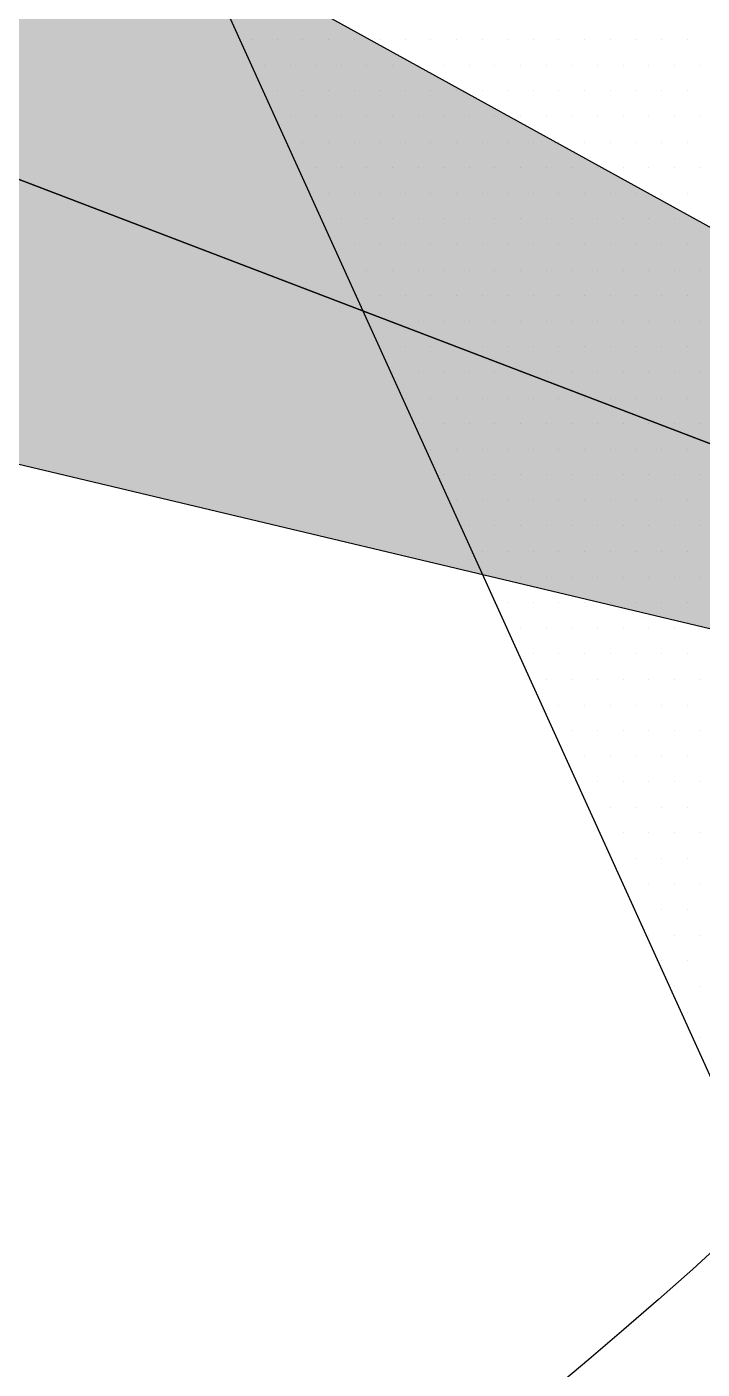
# Model space of a CAD drawing. Header units: millimetres. Extents: x -1573 to 210, y -360 to 557.
# Drawn here: x -488.975 to -487.524, y 19.244 to 22.131 of the extents above; entities that cross this region are included whole.
import ezdxf

# ---------------------------------------------------------------- set-up
doc = ezdxf.new("R2010")
doc.units = ezdxf.units.MM
doc.header["$LTSCALE"] = 2
doc.linetypes.add('CACHEX2', pattern=[0.75, 0.5, -0.25])
for name, color, linetype in [('CALQUE_7', 4, 'Continuous'), ('CARTOUCHE', 7, 'Continuous'), ('rosace', 7, 'Continuous')]:
    doc.layers.add(name, color=color, linetype=linetype)

# ---------------------------------------------------------------- blocks, each defined once
blk = doc.blocks.new('A$C715108E3')
at = {"layer": 'CALQUE_7', "color": 131}
for p, q in [((2.1388, -15.2579), (2.1388, -15.2579)), ((2.1807, -15.2579), (2.1807, -15.2579)), ((2.2726, -15.2579), (2.2726, -15.2579)), ((2.364, -15.2579), (2.364, -15.2579)), ((2.4559, -15.2579), (2.4559, -15.2579)), ((2.5477, -15.2579), (2.5477, -15.2579)), ((2.6392, -15.2579), (2.6392, -15.2579)), ((2.731, -15.2579), (2.731, -15.2579)), ((2.823, -15.2579), (2.823, -15.2579)), ((2.9143, -15.2579), (2.9143, -15.2579)), ((3.0063, -15.2579), (3.0063, -15.2579)), ((3.0983, -15.2579), (3.0983, -15.2579)), ((3.1894, -15.2579), (3.1894, -15.2579)), ((3.2814, -15.2579), (3.2814, -15.2579)), ((3.3734, -15.2579), (3.3734, -15.2579)), ((3.4653, -15.2579), (3.4653, -15.2579)), ((3.5564, -15.2579), (3.5564, -15.2579)), ((3.6486, -15.2579), (3.6486, -15.2579)), ((3.7404, -15.2579), (3.7404, -15.2579)), ((2.1807, -15.3493), (2.1807, -15.3493)), ((2.2265, -15.3493), (2.2265, -15.3493)), ((2.3183, -15.3493), (2.3183, -15.3493)), ((2.4101, -15.3493), (2.4101, -15.3493)), ((2.5016, -15.3493), (2.5016, -15.3493)), ((2.5934, -15.3493), (2.5934, -15.3493)), ((2.6853, -15.3493), (2.6853, -15.3493)), ((2.7767, -15.3493), (2.7767, -15.3493)), ((2.8685, -15.3493), (2.8685, -15.3493)), ((2.9606, -15.3493), (2.9606, -15.3493)), ((3.0518, -15.3493), (3.0518, -15.3493)), ((3.1439, -15.3493), (3.1439, -15.3493)), ((3.2359, -15.3493), (3.2359, -15.3493)), ((3.3277, -15.3493), (3.3277, -15.3493)), ((3.4192, -15.3493), (3.4192, -15.3493)), ((3.511, -15.3493), (3.511, -15.3493)), ((3.6028, -15.3493), (3.6028, -15.3493)), ((3.6943, -15.3493), (3.6943, -15.3493)), ((3.7861, -15.3493), (3.7861, -15.3493)), ((2.2222, -15.4406), (2.2222, -15.4406)), ((2.2726, -15.4406), (2.2726, -15.4406)), ((2.364, -15.4406), (2.364, -15.4406)), ((2.4559, -15.4406), (2.4559, -15.4406)), ((2.5477, -15.4406), (2.5477, -15.4406)), ((2.6392, -15.4406), (2.6392, -15.4406)), ((2.731, -15.4406), (2.731, -15.4406)), ((2.823, -15.4406), (2.823, -15.4406)), ((2.9143, -15.4406), (2.9143, -15.4406)), ((3.0063, -15.4406), (3.0063, -15.4406)), ((3.0983, -15.4406), (3.0983, -15.4406)), ((3.1894, -15.4406), (3.1894, -15.4406)), ((3.2814, -15.4406), (3.2814, -15.4406)), ((3.3734, -15.4406), (3.3734, -15.4406)), ((3.4653, -15.4406), (3.4653, -15.4406)), ((3.5564, -15.4406), (3.5564, -15.4406)), ((3.6486, -15.4406), (3.6486, -15.4406)), ((3.7404, -15.4406), (3.7404, -15.4406)), ((2.264, -15.5332), (2.264, -15.5332)), ((2.3183, -15.5332), (2.3183, -15.5332)), ((2.4101, -15.5332), (2.4101, -15.5332)), ((2.5016, -15.5332), (2.5016, -15.5332)), ((2.5934, -15.5332), (2.5934, -15.5332)), ((2.6853, -15.5332), (2.6853, -15.5332)), ((2.7767, -15.5332), (2.7767, -15.5332)), ((2.8685, -15.5332), (2.8685, -15.5332)), ((2.9606, -15.5332), (2.9606, -15.5332)), ((3.0518, -15.5332), (3.0518, -15.5332)), ((3.1439, -15.5332), (3.1439, -15.5332)), ((3.2359, -15.5332), (3.2359, -15.5332)), ((3.3277, -15.5332), (3.3277, -15.5332)), ((3.4192, -15.5332), (3.4192, -15.5332)), ((3.511, -15.5332), (3.511, -15.5332)), ((3.6028, -15.5332), (3.6028, -15.5332)), ((3.6943, -15.5332), (3.6943, -15.5332)), ((3.7861, -15.5332), (3.7861, -15.5332)), ((2.3052, -15.6246), (2.3052, -15.6246)), ((2.364, -15.6246), (2.364, -15.6246)), ((2.4559, -15.6246), (2.4559, -15.6246)), ((2.5477, -15.6246), (2.5477, -15.6246)), ((2.6392, -15.6246), (2.6392, -15.6246)), ((2.731, -15.6246), (2.731, -15.6246)), ((2.823, -15.6246), (2.823, -15.6246)), ((2.9143, -15.6246), (2.9143, -15.6246)), ((3.0063, -15.6246), (3.0063, -15.6246)), ((3.0983, -15.6246), (3.0983, -15.6246)), ((3.1894, -15.6246), (3.1894, -15.6246)), ((3.2814, -15.6246), (3.2814, -15.6246)), ((3.3734, -15.6246), (3.3734, -15.6246)), ((3.4653, -15.6246), (3.4653, -15.6246)), ((3.5564, -15.6246), (3.5564, -15.6246)), ((3.6486, -15.6246), (3.6486, -15.6246)), ((3.7404, -15.6246), (3.7404, -15.6246)), ((2.3464, -15.7159), (2.3464, -15.7159)), ((2.4101, -15.7159), (2.4101, -15.7159)), ((2.5016, -15.7159), (2.5016, -15.7159)), ((2.5934, -15.7159), (2.5934, -15.7159)), ((2.6853, -15.7159), (2.6853, -15.7159)), ((2.7767, -15.7159), (2.7767, -15.7159)), ((2.8685, -15.7159), (2.8685, -15.7159)), ((2.9606, -15.7159), (2.9606, -15.7159)), ((3.0518, -15.7159), (3.0518, -15.7159)), ((3.1439, -15.7159), (3.1439, -15.7159)), ((3.2359, -15.7159), (3.2359, -15.7159)), ((3.3277, -15.7159), (3.3277, -15.7159)), ((3.4192, -15.7159), (3.4192, -15.7159)), ((3.511, -15.7159), (3.511, -15.7159)), ((3.6028, -15.7159), (3.6028, -15.7159)), ((3.6943, -15.7159), (3.6943, -15.7159)), ((3.7861, -15.7159), (3.7861, -15.7159)), ((2.3884, -15.8083), (2.3884, -15.8083)), ((2.4559, -15.8083), (2.4559, -15.8083)), ((2.5477, -15.8083), (2.5477, -15.8083)), ((2.6392, -15.8083), (2.6392, -15.8083)), ((2.731, -15.8083), (2.731, -15.8083)), ((2.823, -15.8083), (2.823, -15.8083)), ((2.9143, -15.8083), (2.9143, -15.8083)), ((3.0063, -15.8083), (3.0063, -15.8083)), ((3.0983, -15.8083), (3.0983, -15.8083)), ((3.1894, -15.8083), (3.1894, -15.8083)), ((3.2814, -15.8083), (3.2814, -15.8083)), ((3.3734, -15.8083), (3.3734, -15.8083)), ((3.4653, -15.8083), (3.4653, -15.8083)), ((3.5564, -15.8083), (3.5564, -15.8083)), ((3.6486, -15.8083), (3.6486, -15.8083)), ((3.7404, -15.8083), (3.7404, -15.8083)), ((2.4296, -15.8994), (2.4296, -15.8994)), ((2.5016, -15.8994), (2.5016, -15.8994)), ((2.5934, -15.8994), (2.5934, -15.8994)), ((2.6853, -15.8994), (2.6853, -15.8994)), ((2.7767, -15.8994), (2.7767, -15.8994)), ((2.8685, -15.8994), (2.8685, -15.8994)), ((2.9606, -15.8994), (2.9606, -15.8994)), ((3.0518, -15.8994), (3.0518, -15.8994)), ((3.1439, -15.8994), (3.1439, -15.8994)), ((3.2359, -15.8994), (3.2359, -15.8994)), ((3.3277, -15.8994), (3.3277, -15.8994)), ((3.4192, -15.8994), (3.4192, -15.8994)), ((3.511, -15.8994), (3.511, -15.8994)), ((3.6028, -15.8994), (3.6028, -15.8994)), ((3.6943, -15.8994), (3.6943, -15.8994)), ((3.7861, -15.8994), (3.7861, -15.8994)), ((2.4716, -15.991), (2.4716, -15.991)), ((2.5477, -15.991), (2.5477, -15.991)), ((2.6392, -15.991), (2.6392, -15.991)), ((2.731, -15.991), (2.731, -15.991)), ((2.823, -15.991), (2.823, -15.991)), ((2.9143, -15.991), (2.9143, -15.991)), ((3.0063, -15.991), (3.0063, -15.991)), ((3.0983, -15.991), (3.0983, -15.991)), ((3.1894, -15.991), (3.1894, -15.991)), ((3.2814, -15.991), (3.2814, -15.991)), ((3.3734, -15.991), (3.3734, -15.991)), ((3.4653, -15.991), (3.4653, -15.991)), ((3.5564, -15.991), (3.5564, -15.991)), ((3.6486, -15.991), (3.6486, -15.991)), ((3.7404, -15.991), (3.7404, -15.991)), ((2.513, -16.0834), (2.513, -16.0834)), ((2.5934, -16.0834), (2.5934, -16.0834)), ((2.6853, -16.0834), (2.6853, -16.0834)), ((2.7767, -16.0834), (2.7767, -16.0834)), ((2.8685, -16.0834), (2.8685, -16.0834)), ((2.9606, -16.0834), (2.9606, -16.0834)), ((3.0518, -16.0834), (3.0518, -16.0834)), ((3.1439, -16.0834), (3.1439, -16.0834)), ((3.2359, -16.0834), (3.2359, -16.0834)), ((3.3277, -16.0834), (3.3277, -16.0834)), ((3.4192, -16.0834), (3.4192, -16.0834)), ((3.511, -16.0834), (3.511, -16.0834)), ((3.6028, -16.0834), (3.6028, -16.0834)), ((3.6943, -16.0834), (3.6943, -16.0834)), ((3.7861, -16.0834), (3.7861, -16.0834)), ((2.5548, -16.1747), (2.5548, -16.1747)), ((2.6392, -16.1747), (2.6392, -16.1747)), ((2.731, -16.1747), (2.731, -16.1747)), ((2.823, -16.1747), (2.823, -16.1747)), ((2.9143, -16.1747), (2.9143, -16.1747)), ((3.0063, -16.1747), (3.0063, -16.1747)), ((3.0983, -16.1747), (3.0983, -16.1747)), ((3.1894, -16.1747), (3.1894, -16.1747)), ((3.2814, -16.1747), (3.2814, -16.1747)), ((3.3734, -16.1747), (3.3734, -16.1747)), ((3.4653, -16.1747), (3.4653, -16.1747)), ((3.5564, -16.1747), (3.5564, -16.1747)), ((3.6486, -16.1747), (3.6486, -16.1747)), ((3.7404, -16.1747), (3.7404, -16.1747)), ((2.596, -16.2675), (2.596, -16.2675)), ((2.6853, -16.2675), (2.6853, -16.2675)), ((2.7767, -16.2675), (2.7767, -16.2675)), ((2.8685, -16.2675), (2.8685, -16.2675)), ((2.9606, -16.2675), (2.9606, -16.2675)), ((3.0518, -16.2675), (3.0518, -16.2675)), ((3.1439, -16.2675), (3.1439, -16.2675)), ((3.2359, -16.2675), (3.2359, -16.2675)), ((3.3277, -16.2675), (3.3277, -16.2675)), ((3.4192, -16.2675), (3.4192, -16.2675)), ((3.511, -16.2675), (3.511, -16.2675)), ((3.6028, -16.2675), (3.6028, -16.2675)), ((3.6943, -16.2675), (3.6943, -16.2675)), ((3.7861, -16.2675), (3.7861, -16.2675)), ((2.6382, -16.3587), (2.6382, -16.3587)), ((2.6392, -16.3587), (2.6392, -16.3587)), ((2.731, -16.3587), (2.731, -16.3587)), ((2.823, -16.3587), (2.823, -16.3587)), ((2.9143, -16.3587), (2.9143, -16.3587)), ((3.0063, -16.3587), (3.0063, -16.3587)), ((3.0983, -16.3587), (3.0983, -16.3587)), ((3.1894, -16.3587), (3.1894, -16.3587)), ((3.2814, -16.3587), (3.2814, -16.3587)), ((3.3734, -16.3587), (3.3734, -16.3587)), ((3.4653, -16.3587), (3.4653, -16.3587)), ((3.5564, -16.3587), (3.5564, -16.3587)), ((3.6486, -16.3587), (3.6486, -16.3587)), ((3.7404, -16.3587), (3.7404, -16.3587)), ((2.6794, -16.45), (2.6794, -16.45)), ((2.6853, -16.45), (2.6853, -16.45)), ((2.7767, -16.45), (2.7767, -16.45)), ((2.8685, -16.45), (2.8685, -16.45)), ((2.9606, -16.45), (2.9606, -16.45)), ((3.0518, -16.45), (3.0518, -16.45)), ((3.1439, -16.45), (3.1439, -16.45)), ((3.2359, -16.45), (3.2359, -16.45)), ((3.3277, -16.45), (3.3277, -16.45)), ((3.4192, -16.45), (3.4192, -16.45)), ((3.511, -16.45), (3.511, -16.45)), ((3.6028, -16.45), (3.6028, -16.45)), ((3.6943, -16.45), (3.6943, -16.45)), ((3.7861, -16.45), (3.7861, -16.45)), ((2.7207, -16.5424), (2.7207, -16.5424)), ((2.731, -16.5424), (2.731, -16.5424)), ((2.823, -16.5424), (2.823, -16.5424)), ((2.9143, -16.5424), (2.9143, -16.5424)), ((3.0063, -16.5424), (3.0063, -16.5424)), ((3.0983, -16.5424), (3.0983, -16.5424)), ((3.1894, -16.5424), (3.1894, -16.5424)), ((3.2814, -16.5424), (3.2814, -16.5424)), ((3.3734, -16.5424), (3.3734, -16.5424)), ((3.4653, -16.5424), (3.4653, -16.5424)), ((3.5564, -16.5424), (3.5564, -16.5424)), ((3.6486, -16.5424), (3.6486, -16.5424)), ((3.7404, -16.5424), (3.7404, -16.5424)), ((2.7625, -16.6339), (2.7625, -16.6339)), ((2.7767, -16.6339), (2.7767, -16.6339)), ((2.8685, -16.6339), (2.8685, -16.6339)), ((2.9606, -16.6339), (2.9606, -16.6339)), ((3.0518, -16.6339), (3.0518, -16.6339)), ((3.1439, -16.6339), (3.1439, -16.6339)), ((3.2359, -16.6339), (3.2359, -16.6339)), ((3.3277, -16.6339), (3.3277, -16.6339)), ((3.4192, -16.6339), (3.4192, -16.6339)), ((3.511, -16.6339), (3.511, -16.6339)), ((3.6028, -16.6339), (3.6028, -16.6339)), ((3.6943, -16.6339), (3.6943, -16.6339)), ((3.7861, -16.6339), (3.7861, -16.6339)), ((2.8041, -16.7251), (2.8041, -16.7251)), ((2.823, -16.7251), (2.823, -16.7251)), ((2.9143, -16.7251), (2.9143, -16.7251)), ((3.0063, -16.7251), (3.0063, -16.7251)), ((3.0983, -16.7251), (3.0983, -16.7251)), ((3.1894, -16.7251), (3.1894, -16.7251)), ((3.2814, -16.7251), (3.2814, -16.7251)), ((3.3734, -16.7251), (3.3734, -16.7251)), ((3.4653, -16.7251), (3.4653, -16.7251)), ((3.5564, -16.7251), (3.5564, -16.7251)), ((3.6486, -16.7251), (3.6486, -16.7251)), ((3.7404, -16.7251), (3.7404, -16.7251)), ((2.8459, -16.8175), (2.8459, -16.8175)), ((2.8685, -16.8175), (2.8685, -16.8175)), ((2.9606, -16.8175), (2.9606, -16.8175)), ((3.0518, -16.8175), (3.0518, -16.8175)), ((3.1439, -16.8175), (3.1439, -16.8175)), ((3.2359, -16.8175), (3.2359, -16.8175)), ((3.3277, -16.8175), (3.3277, -16.8175)), ((3.4192, -16.8175), (3.4192, -16.8175)), ((3.511, -16.8175), (3.511, -16.8175)), ((3.6028, -16.8175), (3.6028, -16.8175)), ((3.6943, -16.8175), (3.6943, -16.8175)), ((3.7861, -16.8175), (3.7861, -16.8175)), ((2.8871, -16.909), (2.8871, -16.909)), ((2.9143, -16.909), (2.9143, -16.909)), ((3.0063, -16.909), (3.0063, -16.909)), ((3.0983, -16.909), (3.0983, -16.909)), ((3.1894, -16.909), (3.1894, -16.909)), ((3.2814, -16.909), (3.2814, -16.909)), ((3.3734, -16.909), (3.3734, -16.909)), ((3.4653, -16.909), (3.4653, -16.909)), ((3.5564, -16.909), (3.5564, -16.909)), ((3.6486, -16.909), (3.6486, -16.909)), ((3.7404, -16.909), (3.7404, -16.909)), ((2.9291, -17.0003), (2.9291, -17.0003)), ((2.9606, -17.0003), (2.9606, -17.0003)), ((3.0518, -17.0003), (3.0518, -17.0003)), ((3.1439, -17.0003), (3.1439, -17.0003)), ((3.2359, -17.0003), (3.2359, -17.0003)), ((3.3277, -17.0003), (3.3277, -17.0003)), ((3.4192, -17.0003), (3.4192, -17.0003)), ((3.511, -17.0003), (3.511, -17.0003)), ((3.6028, -17.0003), (3.6028, -17.0003)), ((3.6943, -17.0003), (3.6943, -17.0003)), ((3.7861, -17.0003), (3.7861, -17.0003)), ((2.9705, -17.0928), (2.9705, -17.0928)), ((3.0063, -17.0928), (3.0063, -17.0928)), ((3.0983, -17.0928), (3.0983, -17.0928)), ((3.1894, -17.0928), (3.1894, -17.0928)), ((3.2814, -17.0928), (3.2814, -17.0928)), ((3.3734, -17.0928), (3.3734, -17.0928)), ((3.4653, -17.0928), (3.4653, -17.0928)), ((3.5564, -17.0928), (3.5564, -17.0928)), ((3.6486, -17.0928), (3.6486, -17.0928)), ((3.7404, -17.0928), (3.7404, -17.0928)), ((3.0121, -17.1843), (3.0121, -17.1843)), ((3.0518, -17.1843), (3.0518, -17.1843)), ((3.1439, -17.1843), (3.1439, -17.1843)), ((3.2359, -17.1843), (3.2359, -17.1843)), ((3.3277, -17.1843), (3.3277, -17.1843)), ((3.4192, -17.1843), (3.4192, -17.1843)), ((3.511, -17.1843), (3.511, -17.1843)), ((3.6028, -17.1843), (3.6028, -17.1843)), ((3.6943, -17.1843), (3.6943, -17.1843)), ((3.7861, -17.1843), (3.7861, -17.1843)), ((3.0533, -17.2756), (3.0533, -17.2756)), ((3.0983, -17.2756), (3.0983, -17.2756)), ((3.1894, -17.2756), (3.1894, -17.2756)), ((3.2814, -17.2756), (3.2814, -17.2756)), ((3.3734, -17.2756), (3.3734, -17.2756)), ((3.4653, -17.2756), (3.4653, -17.2756)), ((3.5564, -17.2756), (3.5564, -17.2756)), ((3.6486, -17.2756), (3.6486, -17.2756)), ((3.7404, -17.2756), (3.7404, -17.2756)), ((3.0949, -17.368), (3.0949, -17.368)), ((3.1439, -17.368), (3.1439, -17.368)), ((3.2359, -17.368), (3.2359, -17.368)), ((3.3277, -17.368), (3.3277, -17.368)), ((3.4192, -17.368), (3.4192, -17.368)), ((3.511, -17.368), (3.511, -17.368)), ((3.6028, -17.368), (3.6028, -17.368)), ((3.6943, -17.368), (3.6943, -17.368)), ((3.7861, -17.368), (3.7861, -17.368)), ((3.1367, -17.4592), (3.1367, -17.4592)), ((3.1894, -17.4592), (3.1894, -17.4592)), ((3.2814, -17.4592), (3.2814, -17.4592)), ((3.3734, -17.4592), (3.3734, -17.4592)), ((3.4653, -17.4592), (3.4653, -17.4592)), ((3.5564, -17.4592), (3.5564, -17.4592)), ((3.6486, -17.4592), (3.6486, -17.4592)), ((3.7404, -17.4592), (3.7404, -17.4592)), ((3.1782, -17.5507), (3.1782, -17.5507)), ((3.2359, -17.5507), (3.2359, -17.5507)), ((3.3277, -17.5507), (3.3277, -17.5507)), ((3.4192, -17.5507), (3.4192, -17.5507)), ((3.511, -17.5507), (3.511, -17.5507)), ((3.6028, -17.5507), (3.6028, -17.5507)), ((3.6943, -17.5507), (3.6943, -17.5507)), ((3.7861, -17.5507), (3.7861, -17.5507)), ((3.2201, -17.6431), (3.2201, -17.6431)), ((3.2814, -17.6431), (3.2814, -17.6431)), ((3.3734, -17.6431), (3.3734, -17.6431)), ((3.4653, -17.6431), (3.4653, -17.6431)), ((3.5564, -17.6431), (3.5564, -17.6431)), ((3.6486, -17.6431), (3.6486, -17.6431)), ((3.7404, -17.6431), (3.7404, -17.6431)), ((3.2614, -17.7343), (3.2614, -17.7343)), ((3.3277, -17.7343), (3.3277, -17.7343)), ((3.4192, -17.7343), (3.4192, -17.7343)), ((3.511, -17.7343), (3.511, -17.7343)), ((3.6028, -17.7343), (3.6028, -17.7343)), ((3.6943, -17.7343), (3.6943, -17.7343)), ((3.7861, -17.7343), (3.7861, -17.7343)), ((3.3032, -17.8258), (3.3032, -17.8258)), ((3.3734, -17.8258), (3.3734, -17.8258)), ((3.4653, -17.8258), (3.4653, -17.8258)), ((3.5564, -17.8258), (3.5564, -17.8258)), ((3.6486, -17.8258), (3.6486, -17.8258)), ((3.7404, -17.8258), (3.7404, -17.8258)), ((3.3444, -17.9182), (3.3444, -17.9182)), ((3.4192, -17.9182), (3.4192, -17.9182)), ((3.511, -17.9182), (3.511, -17.9182)), ((3.6028, -17.9182), (3.6028, -17.9182)), ((3.6943, -17.9182), (3.6943, -17.9182)), ((3.7861, -17.9182), (3.7861, -17.9182)), ((3.3866, -18.0097), (3.3866, -18.0097)), ((3.4653, -18.0097), (3.4653, -18.0097)), ((3.5564, -18.0097), (3.5564, -18.0097)), ((3.6486, -18.0097), (3.6486, -18.0097)), ((3.7404, -18.0097), (3.7404, -18.0097)), ((3.4278, -18.1009), (3.4278, -18.1009)), ((3.511, -18.1009), (3.511, -18.1009)), ((3.6028, -18.1009), (3.6028, -18.1009)), ((3.6943, -18.1009), (3.6943, -18.1009)), ((3.7861, -18.1009), (3.7861, -18.1009)), ((3.469, -18.1933), (3.469, -18.1933)), ((3.5564, -18.1933), (3.5564, -18.1933)), ((3.6486, -18.1933), (3.6486, -18.1933)), ((3.7404, -18.1933), (3.7404, -18.1933)), ((3.511, -18.2848), (3.511, -18.2848)), ((3.511, -18.2848), (3.511, -18.2848)), ((3.6028, -18.2848), (3.6028, -18.2848)), ((3.6943, -18.2848), (3.6943, -18.2848)), ((3.7861, -18.2848), (3.7861, -18.2848)), ((3.5522, -18.3761), (3.5522, -18.3761)), ((3.5564, -18.3761), (3.5564, -18.3761)), ((3.6486, -18.3761), (3.6486, -18.3761)), ((3.7404, -18.3761), (3.7404, -18.3761)), ((3.5942, -18.4684), (3.5942, -18.4684)), ((3.6028, -18.4684), (3.6028, -18.4684)), ((3.6943, -18.4684), (3.6943, -18.4684)), ((3.7861, -18.4684), (3.7861, -18.4684)), ((3.6354, -18.5599), (3.6354, -18.5599)), ((3.6486, -18.5599), (3.6486, -18.5599)), ((3.7404, -18.5599), (3.7404, -18.5599)), ((3.6774, -18.6525), (3.6774, -18.6525)), ((3.6943, -18.6525), (3.6943, -18.6525)), ((3.7861, -18.6525), (3.7861, -18.6525)), ((3.7187, -18.7438), (3.7187, -18.7438)), ((3.7404, -18.7438), (3.7404, -18.7438)), ((3.7599, -18.835), (3.7599, -18.835)), ((3.7861, -18.835), (3.7861, -18.835))]:
    blk.add_line(p, q, dxfattribs=at)
blk.add_lwpolyline([(-1.6922, -18.648), (0.2166, -18.8242), (-0.4061, -17.3082), (1.2857, -17.5115), (0.9202, -16.4826), (-0.461, -13.5406), (1.4536, -13.7453), (4.032, -19.4344), (5.206, -17.903), (3.3935, -13.9486), (6.3293, -14.2803), (6.4311, -12.6478), (3.5725, -12.29), (6.1505, -8.6671), (5.6155, -6.8715), (1.6586, -12.1279), (-1.9407, -12.0256)], dxfattribs=at)
blk = doc.blocks.new('A$C581E6685')
at = {"layer": 'rosace'}
for color, points in [(32, [(-39.8519, 24.2064), (-37.1498, 25.5201), (-23.2602, 17.8548)]), (40, [(-39.8519, 24.2064), (-23.2602, 17.8548), (-38.5844, 21.5046)])]:
    blk.add_hatch(color=color, dxfattribs=at).paths.add_polyline_path(points)
at = {"layer": 'rosace', "color": 32}
blk.add_lwpolyline([(-39.8519, 24.2064), (-37.1498, 25.5201), (-23.2602, 17.8559)], close=True, dxfattribs=at)
at = {"layer": 'rosace', "color": 40}
blk.add_lwpolyline([(-39.8519, 24.2064), (-23.2602, 17.8559), (-38.584, 21.5046)], close=True, dxfattribs=at)
at = {"layer": 'rosace', "color": 32, "linetype": 'CACHEX2', "ltscale": 1.5}
blk.add_ellipse((-38.0538, 23.8138), major_axis=(-19.0311, -3.534), ratio=0.590567, dxfattribs=at)
at = {"layer": 'rosace', "color": 32}
blk.add_ellipse((-37.6144, 23.8499), major_axis=(-13.5768, -4.2839), ratio=0.791971, dxfattribs=at)
at = {"layer": 'CARTOUCHE'}
blk.add_blockref('A$C715108E3', (-31.6739, 36.3189), dxfattribs=at)

msp = doc.modelspace()

# ---------------------------------------------------------------- linework, layer by layer
at = {"layer": 'CARTOUCHE'}
msp.add_rational_spline([(-508.0665, 33.7081), (-508.0665, 22.8169), (-508.0665, 11.9258), (-508.0665, 8.0858), (-504.2265, 8.0858), (-458.6872, 8.0858), (-413.148, 8.0858), (-409.308, 8.0858), (-409.308, 11.9258), (-409.308, 22.8169), (-409.308, 33.7081), (-409.308, 37.5481), (-413.148, 37.5481), (-458.6872, 37.5481), (-504.2265, 37.5481), (-508.0665, 37.5481), (-508.0665, 33.7081)], [1, 1, 1, 0.707106781187, 1, 1, 1, 0.707106781187, 1, 1, 1, 0.707106781187, 1, 1, 1, 0.707106781187, 1], degree=2, knots=[0, 0, 0, 1, 1, 2.570796, 2.570796, 3.570796, 3.570796, 5.141593, 5.141593, 6.141593, 6.141593, 7.712389, 7.712389, 8.712389, 8.712389, 10.283185, 10.283185, 10.283185], dxfattribs=at)

# ---------------------------------------------------------------- block references
at = {"layer": 'CARTOUCHE', "xscale": 0.6, "yscale": 0.6, "zscale": 0.6}
msp.add_blockref('A$C581E6685', (-470.7958, 9.4664), dxfattribs=at)

doc.saveas('drawing.dxf')
